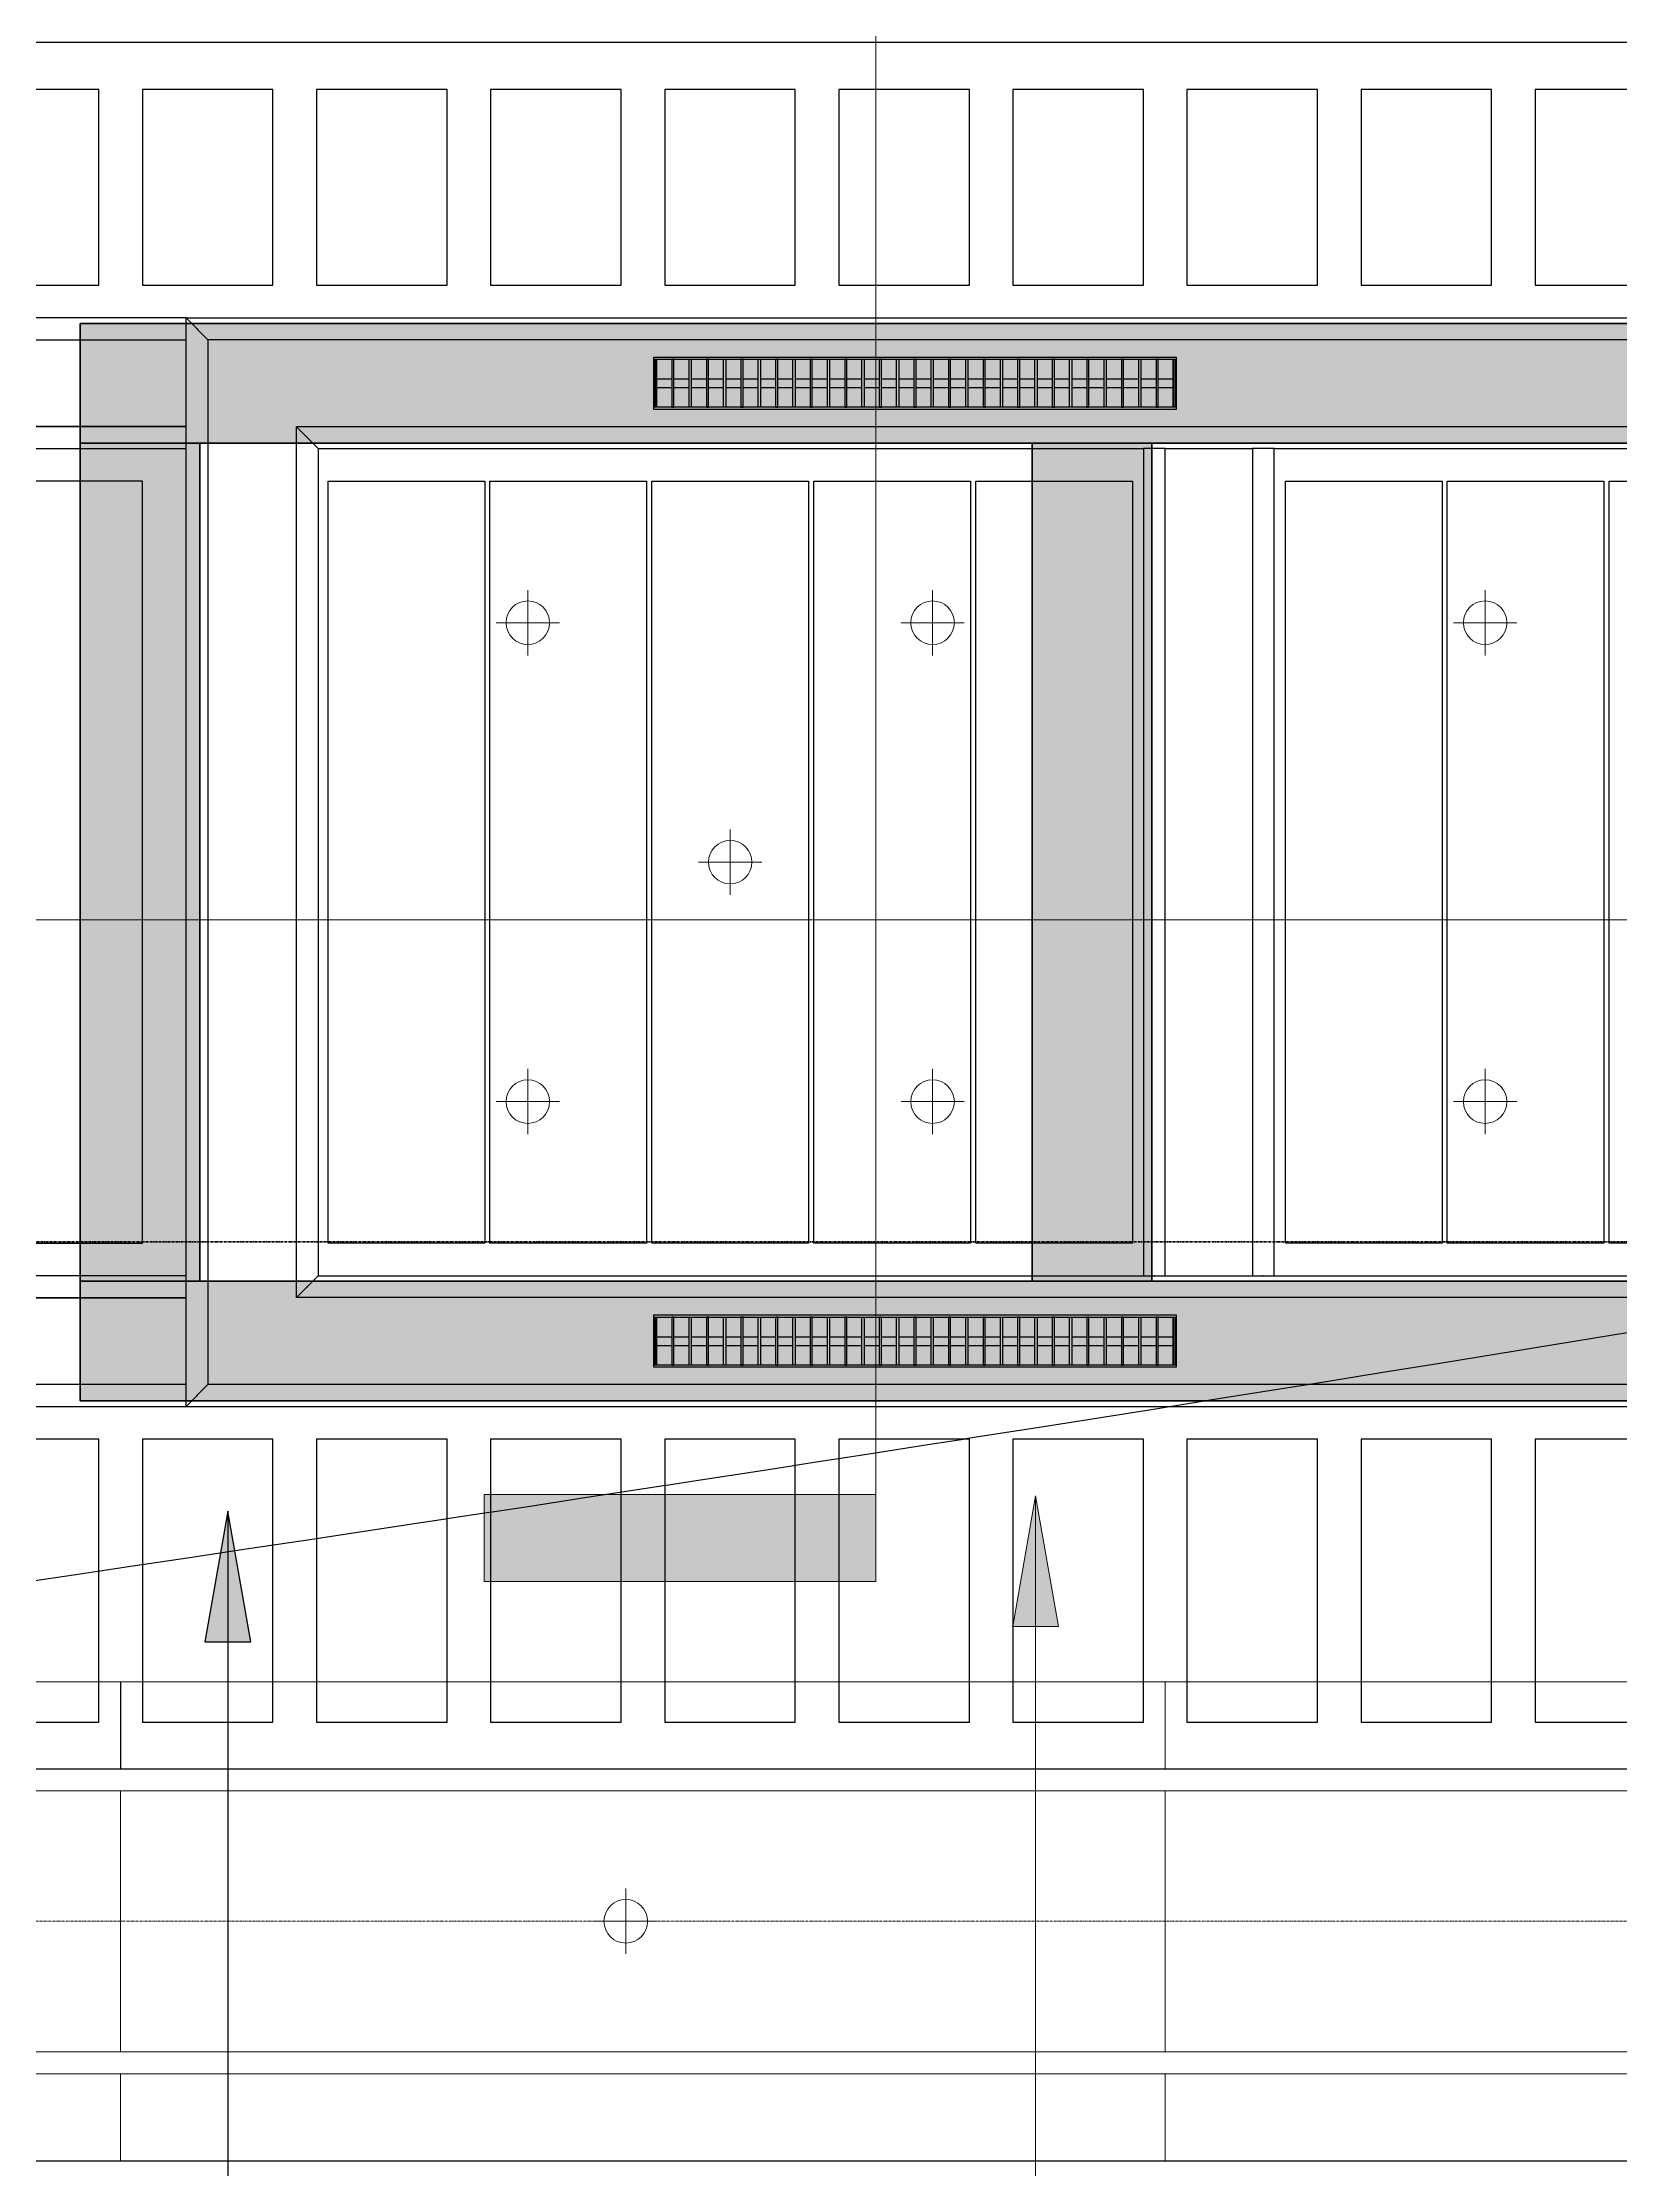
# Model space of a CAD drawing. Header units: millimetres. Extents: x -853228 to -744682, y -17776 to 32484.
# Drawn here: x -830362 to -826736, y 3009 to 7894 of the extents above; entities that cross this region are included whole.
import ezdxf
from ezdxf.enums import TextEntityAlignment as Align
from ezdxf.xclip import XClip

# ---------------------------------------------------------------- set-up
doc = ezdxf.new("R2010")
doc.units = ezdxf.units.MM
doc.header["$XCLIPFRAME"] = 0
doc.linetypes.add('DPA_Grid _ Level 100', pattern=[10, 5.5, -1.6, 1.3, -1.6])
for name, color, linetype in [('000 - WIPEOUT', 250, 'Continuous'), ('001 - ASCESSORIES', 251, 'Continuous'), ('008 - LIGHTING', 1, 'Continuous'), ('A04_TUBE SERIES', 2, 'Continuous'), ('A11_ALU.SOLID SHEET', 2, 'Continuous')]:
    doc.layers.add(name, color=color, linetype=linetype)
for name, color, linetype, lineweight in [('A-ANNO-NOTE', 3, 'Continuous', 25), ('A-DETL-GENF', 2, 'Continuous', 9), ('A-GLAZ-CURT', 2, 'Continuous', 9), ('A-GLAZ-CWMG', 2, 'Continuous', 35), ('E-LITE-EQPM', 2, 'Continuous', 9), ('G-ANNO-SECL', 3, 'Continuous', 9), ('G-ANNO-TEXT', 3, 'Continuous', 9), ('S-GRID', 251, 'Continuous', 9)]:
    doc.layers.add(name, color=color, linetype=linetype, lineweight=lineweight)

# ---------------------------------------------------------------- blocks, each defined once
blk = doc.blocks.new('Rectangular Mullion - 200mm Square-13922848-4281-01 ENLARGED LOWER PLATFORM LEVEL - REFLECTED CEILING PLAN - SHEET 2')
at = {"layer": 'A-GLAZ-CWMG'}
blk.add_hatch(color=256, dxfattribs=at).paths.add_polyline_path([(-825763.7, 4774), (-823439.2, 4774), (-823439.2, 5049), (-825763.7, 5049)])
for p, q in [((-825763.7, 5049), (-823439.2, 5049)), ((-825763.7, 5049), (-823439.2, 5049)), ((-823439.2, 4774), (-823439.2, 5049)), ((-823439.2, 5049), (-823439.2, 4774)), ((-823439.2, 4774), (-825763.7, 4774)), ((-825763.7, 4774), (-823439.2, 4774))]:
    blk.add_line(p, q, dxfattribs=at)
blk = doc.blocks.new('Rectangular Mullion - 200mm Square-13922674-4281-01 ENLARGED LOWER PLATFORM LEVEL - REFLECTED CEILING PLAN - SHEET 2')
at = {"layer": 'A-GLAZ-CWMG'}
blk.add_hatch(color=256, dxfattribs=at).paths.add_polyline_path([(-830000.2, 5049), (-830000.2, 6974), (-830275.2, 6974), (-830275.2, 5049)])
for p, q in [((-830275.2, 6974), (-830000.2, 6974)), ((-830000.2, 6974), (-830275.2, 6974)), ((-830275.2, 5049), (-830275.2, 6974)), ((-830275.2, 6974), (-830275.2, 5049)), ((-830000.2, 6974), (-830000.2, 5049)), ((-830000.2, 6974), (-830000.2, 5049)), ((-830275.2, 5049), (-830000.2, 5049)), ((-830000.2, 5049), (-830275.2, 5049))]:
    blk.add_line(p, q, dxfattribs=at)
blk = doc.blocks.new('Rectangular Mullion - 200mm Square-13922849-4281-01 ENLARGED LOWER PLATFORM LEVEL - REFLECTED CEILING PLAN - SHEET 2')
at = {"layer": 'A-GLAZ-CWMG'}
blk.add_hatch(color=256, dxfattribs=at).paths.add_polyline_path([(-830275.2, 4774), (-827950.7, 4774), (-827950.7, 5049), (-830275.2, 5049)])
for p, q in [((-830275.2, 4774), (-830275.2, 5049)), ((-830275.2, 5049), (-830275.2, 4774)), ((-830275.2, 5049), (-827950.7, 5049)), ((-830275.2, 5049), (-827950.7, 5049)), ((-827950.7, 4774), (-830275.2, 4774)), ((-830275.2, 4774), (-827950.7, 4774))]:
    blk.add_line(p, q, dxfattribs=at)
blk = doc.blocks.new('Rectangular Mullion - 200mm Square-13922850-4281-01 ENLARGED LOWER PLATFORM LEVEL - REFLECTED CEILING PLAN - SHEET 2')
at = {"layer": 'A-GLAZ-CWMG'}
blk.add_hatch(color=256, dxfattribs=at).paths.add_polyline_path([(-825763.7, 6974), (-825763.7, 7249), (-827950.7, 7249), (-827950.7, 6974), (-827310.8, 6974)])
for p, q in [((-827950.7, 7249), (-825763.7, 7249)), ((-825763.7, 7249), (-827950.7, 7249)), ((-825763.7, 6974), (-827950.7, 6974)), ((-825763.7, 6974), (-827950.7, 6974))]:
    blk.add_line(p, q, dxfattribs=at)
blk = doc.blocks.new('Rectangular Mullion - 200mm Square-13922672-4281-01 ENLARGED LOWER PLATFORM LEVEL - REFLECTED CEILING PLAN - SHEET 2')
at = {"layer": 'A-GLAZ-CWMG'}
blk.add_hatch(color=256, dxfattribs=at).paths.add_polyline_path([(-827813.2, 5049), (-827813.2, 6974), (-828088.2, 6974), (-828088.2, 5049)])
for p, q in [((-827813.2, 6974), (-828088.2, 6974)), ((-828088.2, 6974), (-827813.2, 6974)), ((-828088.2, 5049), (-828088.2, 6974)), ((-828088.2, 5049), (-828088.2, 6974)), ((-827813.2, 6974), (-827813.2, 5049)), ((-827813.2, 5049), (-827813.2, 6974)), ((-827813.2, 5049), (-828088.2, 5049)), ((-828088.2, 5049), (-827813.2, 5049))]:
    blk.add_line(p, q, dxfattribs=at)
blk = doc.blocks.new('DPA_AN_Section Line - UP-Left-16619271-4281-01 ENLARGED LOWER PLATFORM LEVEL - REFLECTED CEILING PLAN - SHEET 2')
at = {"layer": 'A-ANNO-NOTE', "lineweight": 9}
blk.add_line((7.5, 0), (150, 0), dxfattribs=at)
blk = doc.blocks.new('DPA_AN_Section Line - UP-Left-16619295-4281-01 ENLARGED LOWER PLATFORM LEVEL - REFLECTED CEILING PLAN - SHEET 2')
at = {"layer": 'A-ANNO-NOTE', "lineweight": 9}
blk.add_hatch(color=256, dxfattribs=at).paths.add_polyline_path([(60, -9), (58, -9), (58, 0), (60, 0)])
h = blk.add_hatch(color=256, dxfattribs=at)
edge = h.paths.add_edge_path()
edge.add_arc((0, -0.028), 7.5, 180, 360)
edge.add_line((7.5, -0.028), (10.682, -0.028))
edge.add_line((10.682, -0.028), (0, -10.71))
edge.add_line((0, -10.71), (-10.682, -0.028))
edge.add_line((-10.682, -0.028), (-7.5, -0.028))
at = {"layer": 'A-ANNO-NOTE', "lineweight": 18}
for p, q in [((-7.5, 0), (7.5, 0)), ((60, 0), (58, 0)), ((58, 0), (58, -9)), ((60, -9), (60, 0)), ((-7.5, -0.028), (-10.682, -0.028)), ((-10.682, -0.028), (0, -10.71)), ((0, -10.71), (10.682, -0.028)), ((10.682, -0.028), (7.5, -0.028)), ((58, -9), (60, -9))]:
    blk.add_line(p, q, dxfattribs=at)
at = {"layer": 'A-ANNO-NOTE', "lineweight": 9}
blk.add_line((7.5, 0), (60, 0), dxfattribs=at)
at = {"layer": 'A-ANNO-NOTE', "lineweight": 18}
blk.add_circle((0, 0.028), 7.5, dxfattribs=at)
blk.add_arc((0, -0.028), 7.5, 180, 360, dxfattribs=at)
blk = doc.blocks.new('*U393')
at = {"layer": 'S-GRID', "linetype": 'DPA_Grid _ Level 100'}
blk.add_line((22800, 0), (-50209.7, 0), dxfattribs=at)
blk = doc.blocks.new('System Panel - DPA-AR_Metal Ceiling Rectangular Panel-V19-4281-01 ENLARGED LOWER PLATFORM LEVEL - REFLECTED CEILING PLAN - SHEET 2')
at = {"layer": 'A-GLAZ-CURT'}
for p, q in [((-832327.4, 4129), (-832582.3, 4129)), ((-832582.3, 4129), (-832582.3, 3929)), ((-832582.3, 3929), (-832582.3, 4129)), ((-832582.3, 4129), (-832327.4, 4129)), ((-830182.3, 4129), (-832307.4, 4129)), ((-832307.4, 4129), (-830182.3, 4129)), ((-830182.3, 3929), (-830182.3, 4129)), ((-830182.3, 4129), (-830182.3, 3929)), ((-832582.3, 3929), (-832327.4, 3929)), ((-832327.4, 3929), (-832582.3, 3929)), ((-832307.4, 3929), (-830182.3, 3929)), ((-830182.3, 3929), (-832307.4, 3929))]:
    blk.add_line(p, q, dxfattribs=at)
blk = doc.blocks.new('System Panel - DPA-AR_Metal Ceiling Rectangular Panel-V15-4281-01 ENLARGED LOWER PLATFORM LEVEL - REFLECTED CEILING PLAN - SHEET 2')
at = {"layer": 'A-GLAZ-CURT'}
for p, q in [((-816382.4, 4129), (-818782.4, 4129)), ((-818782.4, 4129), (-818782.4, 3929)), ((-818782.4, 3929), (-818782.4, 4129)), ((-818782.4, 4129), (-816382.4, 4129)), ((-816382.4, 3929), (-816382.4, 4129)), ((-816382.4, 4129), (-816382.4, 3929)), ((-818782.4, 3929), (-816382.4, 3929)), ((-816382.4, 3929), (-818782.4, 3929))]:
    blk.add_line(p, q, dxfattribs=at)
blk = doc.blocks.new('System Panel - DPA-AR_Metal Ceiling Rectangular Panel-V20-4281-01 ENLARGED LOWER PLATFORM LEVEL - REFLECTED CEILING PLAN - SHEET 2')
at = {"layer": 'A-GLAZ-CURT'}
for p, q in [((-825657.3, 4129), (-827782.3, 4129)), ((-827782.3, 4129), (-827782.3, 3929)), ((-827782.3, 3929), (-827782.3, 4129)), ((-827782.3, 4129), (-825657.3, 4129)), ((-827782.3, 3929), (-825657.4, 3929)), ((-825657.4, 3929), (-827782.3, 3929))]:
    blk.add_line(p, q, dxfattribs=at)
blk = doc.blocks.new('System Panel - DPA-AR_Metal Ceiling Rectangular Panel-V21-4281-01 ENLARGED LOWER PLATFORM LEVEL - REFLECTED CEILING PLAN - SHEET 2')
at = {"layer": 'A-GLAZ-CURT'}
for p, q in [((-825657.4, 3229), (-827782.3, 3229)), ((-827782.3, 3229), (-827782.3, 3029)), ((-827782.3, 3029), (-827782.3, 3229)), ((-827782.3, 3229), (-825657.4, 3229)), ((-827782.3, 3029), (-825657.3, 3029)), ((-825657.3, 3029), (-827782.3, 3029))]:
    blk.add_line(p, q, dxfattribs=at)
blk = doc.blocks.new('System Panel - DPA-AR_Metal Ceiling Rectangular Panel-13139299-4281-01 ENLARGED LOWER PLATFORM LEVEL - REFLECTED CEILING PLAN - SHEET 2')
at = {"layer": 'A-GLAZ-CURT'}
for p, q in [((-818782.4, 3879), (-821182.4, 3879)), ((-821182.4, 3879), (-821182.4, 3279)), ((-821182.4, 3279), (-821182.4, 3879)), ((-821182.4, 3879), (-818782.4, 3879)), ((-818782.4, 3279), (-818782.4, 3879)), ((-818782.4, 3879), (-818782.4, 3279)), ((-821182.4, 3279), (-818782.4, 3279)), ((-818782.4, 3279), (-821182.4, 3279))]:
    blk.add_line(p, q, dxfattribs=at)
blk = doc.blocks.new('System Panel - DPA-AR_Metal Ceiling Rectangular Panel-V22-4281-01 ENLARGED LOWER PLATFORM LEVEL - REFLECTED CEILING PLAN - SHEET 2')
at = {"layer": 'A-GLAZ-CURT'}
for p, q in [((-825657.4, 3879), (-827782.3, 3879)), ((-827782.3, 3879), (-827782.3, 3279)), ((-827782.3, 3279), (-827782.3, 3879)), ((-827782.3, 3879), (-825657.4, 3879)), ((-827782.3, 3279), (-825657.4, 3279)), ((-825657.4, 3279), (-827782.3, 3279))]:
    blk.add_line(p, q, dxfattribs=at)
blk = doc.blocks.new('*U516')
at = {"layer": 'A-GLAZ-CURT'}
for name, p in [('System Panel - DPA-AR_Metal Ceiling Rectangular Panel-V19-4281-01 ENLARGED LOWER PLATFORM LEVEL - REFLECTED CEILING PLAN - SHEET 2', (801682.4, -3579)), ('System Panel - DPA-AR_Metal Ceiling Rectangular Panel-V15-4281-01 ENLARGED LOWER PLATFORM LEVEL - REFLECTED CEILING PLAN - SHEET 2', (790282.4, -3579)), ('System Panel - DPA-AR_Metal Ceiling Rectangular Panel-V20-4281-01 ENLARGED LOWER PLATFORM LEVEL - REFLECTED CEILING PLAN - SHEET 2', (801682.4, -3579)), ('System Panel - DPA-AR_Metal Ceiling Rectangular Panel-13139299-4281-01 ENLARGED LOWER PLATFORM LEVEL - REFLECTED CEILING PLAN - SHEET 2', (790282.4, -3579)), ('System Panel - DPA-AR_Metal Ceiling Rectangular Panel-13139299-4281-01 ENLARGED LOWER PLATFORM LEVEL - REFLECTED CEILING PLAN - SHEET 2', (792682.4, -3579)), ('System Panel - DPA-AR_Metal Ceiling Rectangular Panel-V22-4281-01 ENLARGED LOWER PLATFORM LEVEL - REFLECTED CEILING PLAN - SHEET 2', (801682.4, -3579)), ('System Panel - DPA-AR_Metal Ceiling Rectangular Panel-V15-4281-01 ENLARGED LOWER PLATFORM LEVEL - REFLECTED CEILING PLAN - SHEET 2', (787882.4, -4479)), ('System Panel - DPA-AR_Metal Ceiling Rectangular Panel-V15-4281-01 ENLARGED LOWER PLATFORM LEVEL - REFLECTED CEILING PLAN - SHEET 2', (790282.4, -4479)), ('System Panel - DPA-AR_Metal Ceiling Rectangular Panel-V21-4281-01 ENLARGED LOWER PLATFORM LEVEL - REFLECTED CEILING PLAN - SHEET 2', (801682.4, -3579))]:
    blk.add_blockref(name, p, dxfattribs=at)
blk = doc.blocks.new('LGF_DL_SAA_LowPower_DL1a1 - LGF_DL_SAA_LowPower_DL1a-12437659-4180-01 LOWER PLATFORM LEVEL - REFLECTED CEILING PLAN')
at = {"layer": 'A-DETL-GENF'}
for p, q in [((0, 75), (0, -75)), ((72.5, 0), (-72.5, 0))]:
    blk.add_line(p, q, dxfattribs=at)
blk.add_circle((0, 0), 50, dxfattribs=at)
blk = doc.blocks.new('LGF_DL_SAA_LowPower_DL1a1 - LGF_DL_SAA_LowPower_DL1a-12438006-4180-01 LOWER PLATFORM LEVEL - REFLECTED CEILING PLAN')
at = {"layer": 'A-DETL-GENF'}
for p, q in [((0, -75), (0, 75)), ((72.5, 0), (-72.5, 0))]:
    blk.add_line(p, q, dxfattribs=at)
blk.add_circle((0, 0), 50, dxfattribs=at)
blk = doc.blocks.new('LGF_DL_SAA_LowPower_DL1a - LGF_DL_SAA_LowPower_DL1a-8832329-4180-01 LOWER PLATFORM LEVEL - REFLECTED CEILING PLAN')
at = {"layer": 'A-DETL-GENF'}
for p, q in [((0, 75), (0, -75)), ((72.5, 0), (-72.5, 0))]:
    blk.add_line(p, q, dxfattribs=at)
blk.add_circle((0, 0), 50, dxfattribs=at)
blk = doc.blocks.new('C-1-PP19-AR-4180-01-B_20250908-040939_EXDOWNLIGHT')
at = {"layer": 'E-LITE-EQPM'}
for name, p, rotation in [('LGF_DL_SAA_LowPower_DL1a1 - LGF_DL_SAA_LowPower_DL1a-12437659-4180-01 LOWER PLATFORM LEVEL - REFLECTED CEILING PLAN', (-84564.5, 2982.5), 359.9999881697653), ('LGF_DL_SAA_LowPower_DL1a1 - LGF_DL_SAA_LowPower_DL1a-12437659-4180-01 LOWER PLATFORM LEVEL - REFLECTED CEILING PLAN', (-83634.5, 2982.5), 359.9999881697653), ('LGF_DL_SAA_LowPower_DL1a1 - LGF_DL_SAA_LowPower_DL1a-12437659-4180-01 LOWER PLATFORM LEVEL - REFLECTED CEILING PLAN', (-82365, 2982.5), 359.9999881697653), ('LGF_DL_SAA_LowPower_DL1a1 - LGF_DL_SAA_LowPower_DL1a-12437659-4180-01 LOWER PLATFORM LEVEL - REFLECTED CEILING PLAN', (-84099.5, 2432.5), 359.9999881697653), ('LGF_DL_SAA_LowPower_DL1a1 - LGF_DL_SAA_LowPower_DL1a-12438006-4180-01 LOWER PLATFORM LEVEL - REFLECTED CEILING PLAN', (-84564.5, 1882.5), 1.18302346677688e-05), ('LGF_DL_SAA_LowPower_DL1a1 - LGF_DL_SAA_LowPower_DL1a-12438006-4180-01 LOWER PLATFORM LEVEL - REFLECTED CEILING PLAN', (-83634.5, 1882.5), 1.18302346677688e-05), ('LGF_DL_SAA_LowPower_DL1a1 - LGF_DL_SAA_LowPower_DL1a-12438006-4180-01 LOWER PLATFORM LEVEL - REFLECTED CEILING PLAN', (-82365, 1882.5), 1.18302346677688e-05)]:
    blk.add_blockref(name, p, dxfattribs=dict(at, rotation=rotation))
at = {"layer": 'E-LITE-EQPM', "extrusion": (0, 0, -1), "rotation": 180}
blk.add_blockref('LGF_DL_SAA_LowPower_DL1a - LGF_DL_SAA_LowPower_DL1a-8832329-4180-01 LOWER PLATFORM LEVEL - REFLECTED CEILING PLAN', (84339.5, 0), dxfattribs=at)
blk = doc.blocks.new('*U627')
at = {"color": 1}
blk.add_wipeout([(600, -60), (-600, -60), (-600, 60), (600, 60)], dxfattribs=at).dxf.layer = '000 - WIPEOUT'
at = {"layer": '001 - ASCESSORIES', "color": 0}
blk.add_lwpolyline([(600, -60), (-600, -60), (-600, 60), (600, 60)], close=True, dxfattribs=at)
at = {"layer": '001 - ASCESSORIES'}
for points in [[(-593.5, -55), (-598.5, -55), (-598.5, 55), (-593.5, 55)], [(595, -55), (-595, -55), (-595, 55), (595, 55)], [(-558.8, -55), (-553.8, -55), (-553.8, 55), (-558.8, 55)], [(-514, -55), (-519, -55), (-519, 55), (-514, 55)], [(-479.3, -55), (-474.3, -55), (-474.3, 55), (-479.3, 55)], [(-434.6, -55), (-439.6, -55), (-439.6, 55), (-434.6, 55)], [(-399.8, -55), (-394.8, -55), (-394.8, 55), (-399.8, 55)], [(-355.1, -55), (-360.1, -55), (-360.1, 55), (-355.1, 55)], [(-320.4, -55), (-315.4, -55), (-315.4, 55), (-320.4, 55)], [(-275.6, -55), (-280.6, -55), (-280.6, 55), (-275.6, 55)], [(-240.9, -55), (-235.9, -55), (-235.9, 55), (-240.9, 55)], [(-196.2, -55), (-201.2, -55), (-201.2, 55), (-196.2, 55)], [(-161.4, -55), (-156.4, -55), (-156.4, 55), (-161.4, 55)], [(-116.7, -55), (-121.7, -55), (-121.7, 55), (-116.7, 55)], [(-82, -55), (-77, -55), (-77, 55), (-82, 55)], [(-37.2, -55), (-42.2, -55), (-42.2, 55), (-37.2, 55)], [(-2.5, -55), (2.5, -55), (2.5, 55), (-2.5, 55)], [(42.2, -55), (37.2, -55), (37.2, 55), (42.2, 55)], [(77, -55), (82, -55), (82, 55), (77, 55)], [(121.7, -55), (116.7, -55), (116.7, 55), (121.7, 55)], [(156.4, -55), (161.4, -55), (161.4, 55), (156.4, 55)], [(201.2, -55), (196.2, -55), (196.2, 55), (201.2, 55)], [(235.9, -55), (240.9, -55), (240.9, 55), (235.9, 55)], [(280.6, -55), (275.6, -55), (275.6, 55), (280.6, 55)], [(315.4, -55), (320.4, -55), (320.4, 55), (315.4, 55)], [(360.1, -55), (355.1, -55), (355.1, 55), (360.1, 55)], [(394.8, -55), (399.8, -55), (399.8, 55), (394.8, 55)], [(439.6, -55), (434.6, -55), (434.6, 55), (439.6, 55)], [(474.3, -55), (479.3, -55), (479.3, 55), (474.3, 55)], [(519, -55), (514, -55), (514, 55), (519, 55)], [(553.8, -55), (558.8, -55), (558.8, 55), (553.8, 55)], [(598.5, -55), (593.5, -55), (593.5, 55), (598.5, 55)]]:
    blk.add_lwpolyline(points, close=True, dxfattribs=at)
for points in [[(-593.5, 10), (-558.8, 10)], [(-553.8, 10), (-519, 10)], [(-514, 10), (-479.3, 10)], [(-474.3, 10), (-439.6, 10)], [(-434.6, 10), (-399.8, 10)], [(-394.8, 10), (-360.1, 10)], [(-355.1, 10), (-320.4, 10)], [(-315.4, 10), (-280.6, 10)], [(-275.6, 10), (-240.9, 10)], [(-235.9, 10), (-201.2, 10)], [(-196.2, 10), (-161.4, 10)], [(-156.4, 10), (-121.7, 10)], [(-116.7, 10), (-82, 10)], [(-77, 10), (-42.2, 10)], [(-37.2, 10), (-2.5, 10)], [(2.5, 10), (37.2, 10)], [(42.2, 10), (77, 10)], [(82, 10), (116.7, 10)], [(121.7, 10), (156.4, 10)], [(161.4, 10), (196.2, 10)], [(201.2, 10), (235.9, 10)], [(240.9, 10), (275.6, 10)], [(280.6, 10), (315.4, 10)], [(320.4, 10), (355.1, 10)], [(360.1, 10), (394.8, 10)], [(399.8, 10), (434.6, 10)], [(439.6, 10), (474.3, 10)], [(479.3, 10), (514, 10)], [(519, 10), (553.8, 10)], [(558.8, 10), (593.5, 10)], [(-593.5, -10), (-558.8, -10)], [(-553.8, -10), (-519, -10)], [(-514, -10), (-479.3, -10)], [(-474.3, -10), (-439.6, -10)], [(-434.6, -10), (-399.8, -10)], [(-394.8, -10), (-360.1, -10)], [(-355.1, -10), (-320.4, -10)], [(-315.4, -10), (-280.6, -10)], [(-275.6, -10), (-240.9, -10)], [(-235.9, -10), (-201.2, -10)], [(-196.2, -10), (-161.4, -10)], [(-156.4, -10), (-121.7, -10)], [(-116.7, -10), (-82, -10)], [(-77, -10), (-42.2, -10)], [(-37.2, -10), (-2.5, -10)], [(2.5, -10), (37.2, -10)], [(42.2, -10), (77, -10)], [(82, -10), (116.7, -10)], [(121.7, -10), (156.4, -10)], [(161.4, -10), (196.2, -10)], [(201.2, -10), (235.9, -10)], [(240.9, -10), (275.6, -10)], [(280.6, -10), (315.4, -10)], [(320.4, -10), (355.1, -10)], [(360.1, -10), (394.8, -10)], [(399.8, -10), (434.6, -10)], [(439.6, -10), (474.3, -10)], [(479.3, -10), (514, -10)], [(519, -10), (553.8, -10)], [(558.8, -10), (593.5, -10)]]:
    blk.add_lwpolyline(points, dxfattribs=at)
blk = doc.blocks.new('*U644')
blk.add_attdef('EXTR.OVL-LENGTH_', (-25, -59.1), '', height=5)
blk.add_wipeout([(-25, 25), (25, -25), (25, 6873.5), (-25, 6823.5)]).dxf.layer = '000 - WIPEOUT'
blk.add_point((0, 0))
at = {"layer": 'A04_TUBE SERIES', "color": 0}
blk.add_lwpolyline([(-25, 25), (25, -25), (25, 6873.5), (-25, 6823.5)], close=True, dxfattribs=at)
blk = doc.blocks.new('*U645')
blk.add_attdef('EXTR.OVL-LENGTH_', (-25, -59.1), '', height=5)
blk.add_wipeout([(-25, -25), (25, 25), (25, 6317.5), (-25, 6367.5)]).dxf.layer = '000 - WIPEOUT'
blk.add_point((0, 0))
at = {"layer": 'A04_TUBE SERIES', "color": 0}
blk.add_lwpolyline([(-25, -25), (25, 25), (25, 6317.5), (-25, 6367.5)], close=True, dxfattribs=at)
blk = doc.blocks.new('*U646')
blk.add_attdef('EXTR.OVL-LENGTH_', (-25, -59.1), '', height=5)
blk.add_wipeout([(-25, 25), (25, -25), (25, 1975), (-25, 1925)]).dxf.layer = '000 - WIPEOUT'
blk.add_point((0, 0))
at = {"layer": 'A04_TUBE SERIES', "color": 0}
blk.add_lwpolyline([(-25, 25), (25, -25), (25, 1975), (-25, 1925)], close=True, dxfattribs=at)
blk = doc.blocks.new('*U647')
blk.add_attdef('EXTR.OVL-LENGTH_', (-25, -59.1), '', height=5)
blk.add_wipeout([(-25, 0), (25, 0), (25, 1900), (-25, 1900)]).dxf.layer = '000 - WIPEOUT'
blk.add_point((0, 0))
at = {"layer": 'A04_TUBE SERIES', "color": 0}
blk.add_lwpolyline([(-25, 0), (25, 0), (25, 1900), (-25, 1900)], close=True, dxfattribs=at)
blk = doc.blocks.new('*U648')
blk.add_attdef('EXTR.OVL-LENGTH_', (-25, -59.1), '', height=5)
blk.add_wipeout([(-25, 0), (25, 0), (25, 1900), (-25, 1900)]).dxf.layer = '000 - WIPEOUT'
blk.add_point((0, 0))
at = {"layer": 'A04_TUBE SERIES', "color": 0}
blk.add_lwpolyline([(-25, 0), (25, 0), (25, 1900), (-25, 1900)], close=True, dxfattribs=at)
blk = doc.blocks.new('*U649')
blk.add_attdef('EXTR.OVL-LENGTH_', (-25, -59.1), '', height=5)
blk.add_wipeout([(-25, 25), (25, -25), (25, 2475), (-25, 2425)]).dxf.layer = '000 - WIPEOUT'
blk.add_point((0, 0))
at = {"layer": 'A04_TUBE SERIES', "color": 0}
blk.add_lwpolyline([(-25, 25), (25, -25), (25, 2475), (-25, 2425)], close=True, dxfattribs=at)
blk = doc.blocks.new('*U749')
at = {"color": 6}
blk.add_point((-37.5, 0), dxfattribs=at)
at = {"color": 3}
blk.add_wipeout([(-875, -564), (875, -564), (875, -924), (-875, -924)], dxfattribs=at).dxf.layer = '000 - WIPEOUT'
at = {"layer": 'A11_ALU.SOLID SHEET', "color": 0, "linetype": 'ByBlock'}
blk.add_lwpolyline([(875, -924), (-875, -924), (-875, -564), (875, -564)], close=True, dxfattribs=at)
at = {"color": 3}
blk.add_wipeout([(-875, -192), (875, -192), (875, -552), (-875, -552)], dxfattribs=at).dxf.layer = '000 - WIPEOUT'
at = {"layer": 'A11_ALU.SOLID SHEET', "color": 0, "linetype": 'ByBlock'}
blk.add_lwpolyline([(875, -552), (-875, -552), (-875, -192), (875, -192)], close=True, dxfattribs=at)
at = {"color": 3}
blk.add_wipeout([(-875, 180), (875, 180), (875, -180), (-875, -180)], dxfattribs=at).dxf.layer = '000 - WIPEOUT'
at = {"layer": 'A11_ALU.SOLID SHEET', "color": 0, "linetype": 'ByBlock'}
blk.add_lwpolyline([(875, -180), (-875, -180), (-875, 180), (875, 180)], close=True, dxfattribs=at)
at = {"color": 3}
blk.add_wipeout([(-875, 552), (875, 552), (875, 192), (-875, 192)], dxfattribs=at).dxf.layer = '000 - WIPEOUT'
at = {"layer": 'A11_ALU.SOLID SHEET', "color": 0, "linetype": 'ByBlock'}
blk.add_lwpolyline([(875, 192), (-875, 192), (-875, 552), (875, 552)], close=True, dxfattribs=at)
at = {"color": 3}
blk.add_wipeout([(-875, 924), (875, 924), (875, 564), (-875, 564)], dxfattribs=at).dxf.layer = '000 - WIPEOUT'
at = {"layer": 'A11_ALU.SOLID SHEET', "color": 0, "linetype": 'ByBlock'}
blk.add_lwpolyline([(875, 564), (-875, 564), (-875, 924), (875, 924)], close=True, dxfattribs=at)
blk = doc.blocks.new('*U862')
at = {"layer": 'A04_TUBE SERIES', "color": 0, "linetype": 'ByBlock', "xscale": -1, "rotation": 270}
blk.add_blockref('*U644', (25, 2475), dxfattribs=at)
at = {"layer": 'A04_TUBE SERIES', "color": 0, "linetype": 'ByBlock', "rotation": 270}
blk.add_blockref('*U645', (278, 2225), dxfattribs=at)
at = {"layer": 'A11_ALU.SOLID SHEET', "color": 0, "linetype": 'ByBlock', "rotation": 90}
blk.add_blockref('*U749', (3449.3, 1250), dxfattribs=at)
at = {"layer": 'A04_TUBE SERIES', "color": 0, "linetype": 'ByBlock', "xscale": -1}
for name, p in [('*U649', (25, 25)), ('*U646', (278, 275))]:
    blk.add_blockref(name, p, dxfattribs=at)
at = {"layer": 'A04_TUBE SERIES', "color": 0, "linetype": 'ByBlock'}
for name, p in [('*U647', (2224.5, 300)), ('*U648', (2474.5, 300))]:
    blk.add_blockref(name, p, dxfattribs=at)
at = {"layer": 'A04_TUBE SERIES', "color": 0, "linetype": 'ByBlock', "xscale": -1, "rotation": 269.9999999999478}
blk.add_blockref('*U645', (278, 275), dxfattribs=at)
at = {"layer": 'A04_TUBE SERIES', "color": 0, "linetype": 'ByBlock', "rotation": 269.9999999999478}
blk.add_blockref('*U644', (25, 25), dxfattribs=at)
at = {"layer": 'A11_ALU.SOLID SHEET', "color": 0, "linetype": 'ByBlock', "rotation": 90}
blk.add_blockref('*U749', (1249.8, 1250), dxfattribs=at)
blk = doc.blocks.new('*U910')
at = {"color": 3}
for points in [[(-225, 3950), (225, 3950), (225, 3650), (-225, 3650)], [(-225, 3550), (225, 3550), (225, 3250), (-225, 3250)], [(-225, 3150), (225, 3150), (225, 2850), (-225, 2850)], [(-225, 2750), (225, 2750), (225, 2450), (-225, 2450)], [(-225, 2350), (225, 2350), (225, 2050), (-225, 2050)], [(-225, 1950), (225, 1950), (225, 1650), (-225, 1650)], [(-225, 1550), (225, 1550), (225, 1250), (-225, 1250)], [(-225, 1150), (225, 1150), (225, 850), (-225, 850)], [(-225, 750), (225, 750), (225, 450), (-225, 450)], [(-225, 350), (225, 350), (225, 50), (-225, 50)]]:
    blk.add_wipeout(points, dxfattribs=at).dxf.layer = '000 - WIPEOUT'
at = {"layer": 'A11_ALU.SOLID SHEET', "color": 0, "linetype": 'ByBlock'}
for points in [[(-225, 3650), (225, 3650), (225, 3950), (-225, 3950)], [(-225, 3250), (225, 3250), (225, 3550), (-225, 3550)], [(-225, 2850), (225, 2850), (225, 3150), (-225, 3150)], [(-225, 2450), (225, 2450), (225, 2750), (-225, 2750)], [(-225, 2050), (225, 2050), (225, 2350), (-225, 2350)], [(-225, 1650), (225, 1650), (225, 1950), (-225, 1950)], [(-225, 1250), (225, 1250), (225, 1550), (-225, 1550)], [(-225, 850), (225, 850), (225, 1150), (-225, 1150)], [(-225, 450), (225, 450), (225, 750), (-225, 750)], [(-225, 50), (225, 50), (225, 350), (-225, 350)]]:
    blk.add_lwpolyline(points, close=True, dxfattribs=at)
blk = doc.blocks.new('*U911')
at = {"color": 3}
for points in [[(-325, 3950), (325, 3950), (325, 3650), (-325, 3650)], [(-325, 3550), (325, 3550), (325, 3250), (-325, 3250)], [(-325, 3150), (325, 3150), (325, 2850), (-325, 2850)], [(-325, 2750), (325, 2750), (325, 2450), (-325, 2450)], [(-325, 2350), (325, 2350), (325, 2050), (-325, 2050)], [(-325, 1950), (325, 1950), (325, 1650), (-325, 1650)], [(-325, 1550), (325, 1550), (325, 1250), (-325, 1250)], [(-325, 1150), (325, 1150), (325, 850), (-325, 850)], [(-325, 750), (325, 750), (325, 450), (-325, 450)], [(-325, 350), (325, 350), (325, 50), (-325, 50)]]:
    blk.add_wipeout(points, dxfattribs=at).dxf.layer = '000 - WIPEOUT'
at = {"layer": 'A11_ALU.SOLID SHEET', "color": 0, "linetype": 'ByBlock'}
for points in [[(-325, 3650), (325, 3650), (325, 3950), (-325, 3950)], [(-325, 3250), (325, 3250), (325, 3550), (-325, 3550)], [(-325, 2850), (325, 2850), (325, 3150), (-325, 3150)], [(-325, 2450), (325, 2450), (325, 2750), (-325, 2750)], [(-325, 2050), (325, 2050), (325, 2350), (-325, 2350)], [(-325, 1650), (325, 1650), (325, 1950), (-325, 1950)], [(-325, 1250), (325, 1250), (325, 1550), (-325, 1550)], [(-325, 850), (325, 850), (325, 1150), (-325, 1150)], [(-325, 450), (325, 450), (325, 750), (-325, 750)], [(-325, 50), (325, 50), (325, 350), (-325, 350)]]:
    blk.add_lwpolyline(points, close=True, dxfattribs=at)
blk = doc.blocks.new('*U920')
at = {"layer": 'A11_ALU.SOLID SHEET', "color": 0}
blk.add_lwpolyline([(825.7, -98.8), (825.7, 98.8), (0, 98.8), (0, -98.8)], close=True, dxfattribs=at)
at = {"layer": 'Defpoints', "color": 250}
blk.add_point((0, 0), dxfattribs=at)
blk.add_text('AL.SHEET-HAT-TYPE-R', height=6, rotation=270, dxfattribs=at).set_placement((15, 0), align=Align.BOTTOM_CENTER)
blk = doc.blocks.new('*U936')
blk.add_attdef('EXTR.OVL-LENGTH_', (-25, -59.1), '', height=5)
blk.add_wipeout([(-25, 0), (25, 0), (25, 2175.7), (-25, 2175.7)]).dxf.layer = '000 - WIPEOUT'
blk.add_point((0, 0))
at = {"layer": 'A04_TUBE SERIES', "color": 0}
blk.add_lwpolyline([(-25, 0), (25, 0), (25, 2175.7), (-25, 2175.7)], close=True, dxfattribs=at)
blk = doc.blocks.new('*U937')
blk.add_attdef('EXTR.OVL-LENGTH_', (-25, -59.1), '', height=5)
blk.add_wipeout([(-25, 0), (25, 0), (25, 2175.7), (-25, 2175.7)]).dxf.layer = '000 - WIPEOUT'
blk.add_point((0, 0))
at = {"layer": 'A04_TUBE SERIES', "color": 0}
blk.add_lwpolyline([(-25, 0), (25, 0), (25, 2175.7), (-25, 2175.7)], close=True, dxfattribs=at)
blk = doc.blocks.new('*U938')
at = {"layer": 'Defpoints'}
blk.add_point((0, 0), dxfattribs=at)
blk.add_wipeout([(875, 250), (875, 650), (-875, 650), (-875, 250)]).dxf.layer = '000 - WIPEOUT'
at = {"layer": 'A11_ALU.SOLID SHEET', "color": 0}
blk.add_lwpolyline([(875, 250), (875, 650), (-875, 650), (-875, 250)], close=True, dxfattribs=at)
at = {"layer": 'Defpoints'}
blk.add_point((0, 400), dxfattribs=at)
blk = doc.blocks.new('*U986')
for points in [[(-87625, 350), (-76337.6, 350), (-76337.6, 4315), (-87625, 4315)], [(-107450, -550), (27650, -550), (27650, -3480), (-107450, -3480)]]:
    blk.add_lwpolyline(points, close=True)
at = {"layer": 'A11_ALU.SOLID SHEET', "color": 1}
for p in [(-86175, 3532.5), (-86175, 1332.5)]:
    blk.add_blockref('*U920', p, dxfattribs=at)
at = {"layer": '008 - LIGHTING'}
for p in [(-83675, 3532.5), (-83675, 1332.5)]:
    blk.add_blockref('*U627', p, dxfattribs=at)
at = {"layer": 'A04_TUBE SERIES', "linetype": 'ByBlock'}
for name, p, rotation in [('*U936', (-85349.3, 3657.5), 90), ('*U937', (-85349.3, 3407.5), 89.99999999997452), ('*U936', (-85349.3, 1457.5), 90), ('*U937', (-85349.3, 1207.5), 89.99999999997452)]:
    blk.add_blockref(name, p, dxfattribs=dict(at, rotation=rotation))
at = {"layer": 'A11_ALU.SOLID SHEET', "linetype": 'ByBlock'}
for name, p, rotation in [('*U910', (-81900, 3982.5), 90), ('*U938', (-86100, 2432.5), 270), ('*U911', (-81900, 782.5), 90)]:
    blk.add_blockref(name, p, dxfattribs=dict(at, rotation=rotation))
at = {"layer": 'A11_ALU.SOLID SHEET'}
blk.add_blockref('*U862', (-85349.3, 1182.5), dxfattribs=at)

msp = doc.modelspace()

# ---------------------------------------------------------------- block references
ref = msp.add_blockref('*U986', (-744682.4, 3579))
XClip(ref).set_block_clipping_path([(-104690.1238047113, -9620.0077451946), (-34092.6543255158, 14393.0014498748)])

# ---------------------------------------------------------------- next in the draw order: hatches: boundary and pattern name
at = {"layer": 'A-ANNO-NOTE'}
msp.add_hatch(color=256, dxfattribs=at).paths.add_polyline_path([(-829936.1, 4520.6), (-829989, 4220.6), (-829883.2, 4220.6)])
at = {"layer": 'G-ANNO-TEXT'}
msp.add_hatch(color=7, dxfattribs=at).paths.add_polyline_path([(-828080.5, 4556.2), (-828133.4, 4256.2), (-828027.6, 4256.2)])

# ---------------------------------------------------------------- next in the draw order: linework, layer by layer
msp.add_spline([(-835882.4, 3579), (-801682.4, 12088.5), (-758836, 27096.5), (-744682.4, 3579)], degree=3)
at = {"layer": 'A-ANNO-NOTE'}
for p, q in [((-829936.1, 4520.6), (-829989, 4220.6)), ((-829883.2, 4220.6), (-829936.1, 4520.6)), ((-829936.1, 4520.6), (-829936.1, -2782.5)), ((-829989, 4220.6), (-829883.2, 4220.6))]:
    msp.add_line(p, q, dxfattribs=at)
at = {"layer": 'G-ANNO-SECL', "linetype": 'DPA_Grid _ Level 100', "lineweight": 50}
msp.add_line((-851364.9, 5139.9), (-776603.8, 5139.9), dxfattribs=at)
at = {"layer": 'G-ANNO-TEXT', "color": 10}
for p, q in [((-828080.5, 4556.2), (-828133.4, 4256.2)), ((-828027.6, 4256.2), (-828080.5, 4556.2)), ((-828080.5, 4556.2), (-828080.5, -2808.7)), ((-828133.4, 4256.2), (-828027.6, 4256.2))]:
    msp.add_line(p, q, dxfattribs=at)

# ---------------------------------------------------------------- next in the draw order: block references
for name in ['*U393', '*U516']:
    msp.add_blockref(name, (-801682.4, 3579))
ref = msp.add_blockref('C-1-PP19-AR-4180-01-B_20250908-040939_EXDOWNLIGHT', (-744682.4, 3579))
XClip(ref).set_block_clipping_path([(-104690.1238047113, -9620.0077451946), (-34092.6543255158, 14393.0014498748)])
at = {"layer": 'A-ANNO-NOTE', "xscale": 100, "yscale": 100, "zscale": 100, "rotation": 269.9999999999999}
msp.add_blockref('DPA_AN_Section Line - UP-Left-16619295-4281-01 ENLARGED LOWER PLATFORM LEVEL - REFLECTED CEILING PLAN - SHEET 2', (-828447.4, 10359.1), dxfattribs=at)
at = {"layer": 'A-ANNO-NOTE', "xscale": 100, "yscale": 100, "zscale": 100}
msp.add_blockref('DPA_AN_Section Line - UP-Left-16619271-4281-01 ENLARGED LOWER PLATFORM LEVEL - REFLECTED CEILING PLAN - SHEET 2', (-837762.7, 5879), dxfattribs=at)
at = {"layer": 'A-GLAZ-CWMG', "rotation": 180}
for name in ['Rectangular Mullion - 200mm Square-13922848-4281-01 ENLARGED LOWER PLATFORM LEVEL - REFLECTED CEILING PLAN - SHEET 2', 'Rectangular Mullion - 200mm Square-13922850-4281-01 ENLARGED LOWER PLATFORM LEVEL - REFLECTED CEILING PLAN - SHEET 2']:
    msp.add_blockref(name, (-1653714.4, 12023), dxfattribs=at)
at = {"layer": 'A-GLAZ-CWMG'}
for name in ['Rectangular Mullion - 200mm Square-13922850-4281-01 ENLARGED LOWER PLATFORM LEVEL - REFLECTED CEILING PLAN - SHEET 2', 'Rectangular Mullion - 200mm Square-13922674-4281-01 ENLARGED LOWER PLATFORM LEVEL - REFLECTED CEILING PLAN - SHEET 2', 'Rectangular Mullion - 200mm Square-13922672-4281-01 ENLARGED LOWER PLATFORM LEVEL - REFLECTED CEILING PLAN - SHEET 2', 'Rectangular Mullion - 200mm Square-13922849-4281-01 ENLARGED LOWER PLATFORM LEVEL - REFLECTED CEILING PLAN - SHEET 2']:
    msp.add_blockref(name, (0, 0), dxfattribs=at)

doc.saveas('drawing.dxf')
